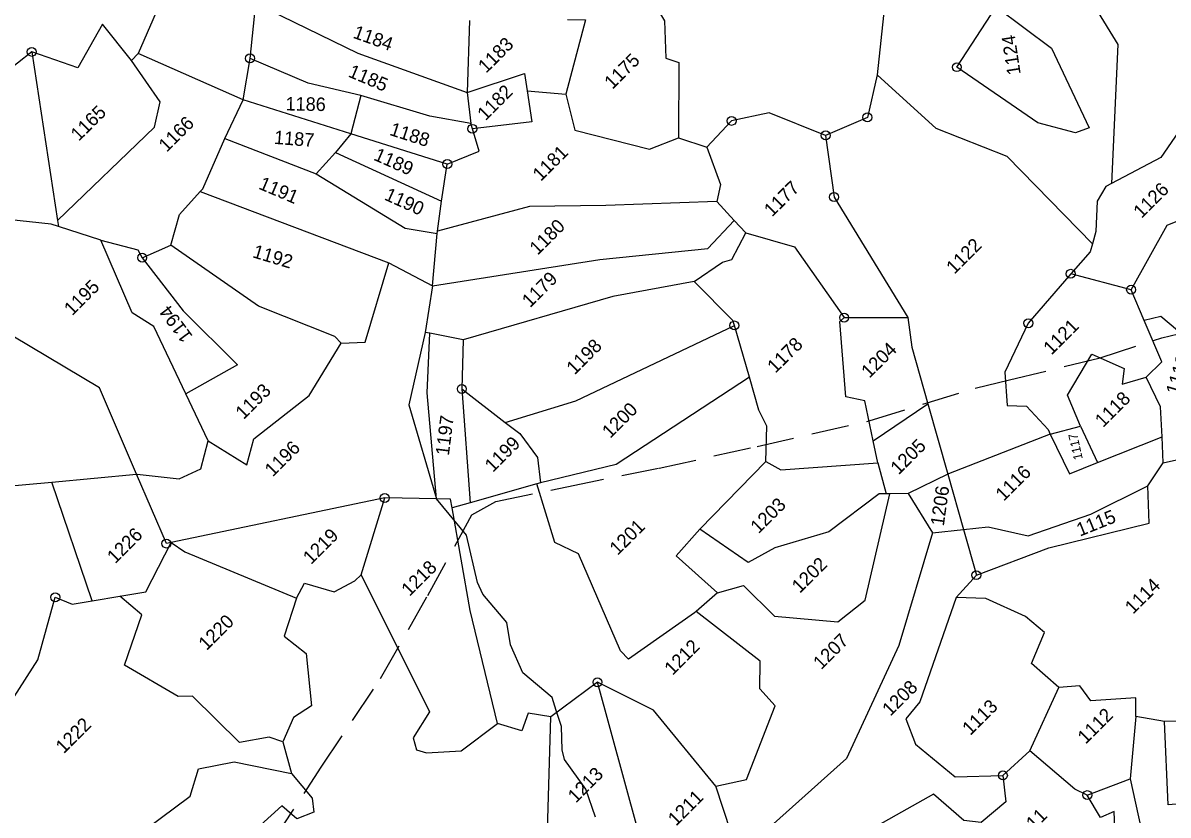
# Model space of a CAD drawing. Header units: metres. Extents: x 302352 to 308863, y 1945987 to 1951649.
# Drawn here: x 304150 to 304775, y 1947762 to 1948194 of the extents above; entities that cross this region are included whole.
import ezdxf

# ---------------------------------------------------------------- set-up
doc = ezdxf.new("R2010")
doc.units = ezdxf.units.M
doc.linetypes.add('DASHED', pattern=[0.75, 0.5, -0.25])
for name, color, linetype in [('LINE_FOOTPATH', 1, 'DASHED'), ('LINE_WATER', 4, 'Continuous'), ('POLY_PARCEL', 6, 'Continuous'), ('SYM_STONE', 1, 'Continuous'), ('TEXT_PARCEL', 7, 'Continuous')]:
    doc.layers.add(name, color=color, linetype=linetype)
doc.styles.add('TEXT_MAP', font='')
doc.styles.get('TEXT_MAP').set_extended_font_data('Kruti Dev 050')

# ---------------------------------------------------------------- blocks, each defined once
blk = doc.blocks.new('STONE')
blk.add_circle((0, 0), 0.8510231522929323)
blk = doc.blocks.new('WEEWWEEWWE')
at = {"layer": 'LINE_FOOTPATH', "ltscale": 10}
blk.add_lwpolyline([(308845.7319678736, 1946967.447817861), (308857.1621724878, 1946969.88154665), (308871.1176550473, 1946972.669276452), (308883.389622105, 1946976.076501588), (308895.1299489014, 1946979.572225366), (308898.6402737283, 1946978.552817812), (308906.7423795867, 1946973.291264614), (308917.216587127, 1946966.368170165), (308928.5225745633, 1946959.198921754), (308941.5168961109, 1946951.087442924), (308954.615677423, 1946944.183499527), (308958.6359224148, 1946941.768107845), (308969.275267338, 1946935.313373006), (308976.9811887969, 1946931.414235215), (308979.9232091643, 1946929.614230852)], dxfattribs=at)
at = {"layer": 'LINE_WATER'}
blk.add_lwpolyline([(308878.4031534809, 1946939.364458869), (308880.1002178432, 1946942.901881167), (308880.8934127372, 1946947.710562415), (308881.5759299287, 1946948.834430446), (308883.6972603817, 1946951.100590575), (308884.7118075524, 1946953.14566191), (308885.541895014, 1946954.711707528), (308885.0807394842, 1946959.815172223), (308886.5379974652, 1946963.628953902), (308888.2903991146, 1946966.079354692), (308888.6962204856, 1946971.017002792), (308889.3049494138, 1946972.619896541), (308892.6990781383, 1946978.147114756), (308893.279073165, 1946984.411194222)], dxfattribs=at)
at = {"layer": 'POLY_PARCEL'}
for points in [[(308897.0532487724, 1947064.703725701), (308892.2203652793, 1947065.251619726), (308889.1638944146, 1947062.251252515), (308883.4212397844, 1947065.60719346)], [(308897.0532487724, 1947064.703725701), (308883.6541250029, 1947046.336580351)], [(308905.6740598334, 1947054.528557737), (308906.3532792198, 1947060.685838915), (308899.9268513678, 1947058.859528226), (308897.0532487724, 1947064.703725701)], [(308929.0136214254, 1947063.305083847), (308906.9541180698, 1947054.554647773)], [(308883.6541250029, 1947046.336580351), (308901.5840459359, 1947046.020964), (308904.5098989475, 1947047.899456397), (308905.6740598334, 1947054.528557737)], [(308906.9541180698, 1947054.554647773), (308905.6740598334, 1947054.528557737)], [(308912.5184615409, 1947040.283326185), (308906.9541180698, 1947054.554647773)], [(308883.1637387951, 1947045.664372608), (308882.6871475597, 1947046.590597628), (308877.1527404627, 1947053.386772188)], [(308917.0722220337, 1947043.564065615), (308922.7901794359, 1947048.203939904)], [(308922.7901794359, 1947048.203939904), (308927.7520564509, 1947033.918605183), (308934.3901410892, 1947019.903454908)], [(308883.6541250029, 1947046.336580351), (308883.1637387951, 1947045.664372608)], [(308885.8742751015, 1947040.396616178), (308883.1637387951, 1947045.664372608)], [(308912.5184615409, 1947040.283326185), (308917.0722220337, 1947043.564065615)], [(308924.0477485251, 1947029.61971369), (308920.2290084577, 1947035.771455624), (308917.0722220337, 1947043.564065615)], [(308867.2392564714, 1947014.916562321), (308871.8550877901, 1947026.589171515), (308867.8281057944, 1947042.246179509)], [(308879.4784716078, 1947017.900419026), (308882.7517442864, 1947027.277419593), (308881.9980317357, 1947030.589479286), (308885.8742751015, 1947040.396616178)], [(308885.8742751015, 1947040.396616178), (308888.464213693, 1947036.012537433), (308888.1360987639, 1947034.865609381)], [(308907.1630771612, 1947038.378729035), (308912.5184615409, 1947040.283326185)], [(308919.5235547886, 1947026.952158727), (308912.5184615409, 1947040.283326185)], [(308899.8699073778, 1947035.667326671), (308900.3447891997, 1947035.691442255), (308907.1630771612, 1947038.378729035)], [(308907.1630771612, 1947038.378729035), (308912.4923150462, 1947026.42943863)], [(308892.0113308661, 1947033.369417614), (308895.7208942717, 1947035.456630297), (308899.8699073778, 1947035.667326671)], [(308899.8699073778, 1947035.667326671), (308910.9671104982, 1947011.174164225)], [(308888.1360987639, 1947034.865609381), (308887.028710878, 1947025.976915347), (308887.1027489481, 1947015.774295118), (308879.4784716078, 1947017.900419026)], [(308888.1360987639, 1947034.865609381), (308892.0113308661, 1947033.369417614)], [(308898.935583523, 1947008.080918515), (308898.9653651139, 1947009.300375034), (308894.5577780667, 1947019.353436267), (308892.0113308661, 1947033.369417614)], [(308924.0477485251, 1947029.61971369), (308919.5235547886, 1947026.952158727)], [(308931.8138213925, 1947016.64684443), (308928.6272533775, 1947021.197491909), (308924.0477485251, 1947029.61971369)], [(308851.181913792, 1947028.223719831), (308858.497950116, 1947022.160721136)], [(308916.2897649946, 1947026.626037291), (308912.4923150462, 1947026.42943863)], [(308919.5235547886, 1947026.952158727), (308916.2897649946, 1947026.626037291)], [(308916.2897649946, 1947026.626037291), (308921.7662350225, 1947012.05376344)], [(308925.7892878256, 1947015.028043885), (308919.5235547886, 1947026.952158727)], [(308941.3713859952, 1947026.501891773), (308934.3901410892, 1947019.903454908)], [(308912.4923150462, 1947026.42943863), (308915.7839045965, 1947012.91473626), (308918.2917804777, 1947009.418656732)], [(308851.1527740387, 1947007.128859081), (308858.497950116, 1947022.160721136)], [(308858.497950116, 1947022.160721136), (308867.2392564714, 1947014.916562321)], [(308934.3901410892, 1947019.903454908), (308931.8138213925, 1947016.64684443)], [(308934.3901410892, 1947019.903454908), (308941.6002310036, 1947016.340620933), (308940.2194148262, 1947014.448444137)], [(308877.1742597707, 1947011.362327227), (308879.4784716078, 1947017.900419026)], [(308950.7584911351, 1947017.385215941), (308952.4143583278, 1947015.653519596), (308943.5955615774, 1947010.48129176)], [(308925.7892878256, 1947015.028043885), (308930.0269619558, 1947013.256166751), (308931.4706725508, 1947015.995698014)], [(308931.4706725508, 1947015.995698014), (308931.8138213925, 1947016.64684443)], [(308940.2194148262, 1947014.448444137), (308937.758481086, 1947011.076147522), (308931.4706725508, 1947015.995698014)], [(308864.0885125098, 1947005.221411081), (308863.5452713996, 1947005.57513688), (308867.2392564714, 1947014.916562321)], [(308867.2392564714, 1947014.916562321), (308867.3100450695, 1947014.857897881), (308870.8430691714, 1947010.502051355), (308873.8363871318, 1947009.383694331), (308877.1742597707, 1947011.362327227)], [(308921.7662350225, 1947012.05376344), (308925.7892878256, 1947015.028043885)], [(308940.2194148262, 1947014.448444137), (308943.5955615774, 1947010.48129176)], [(308877.1742597707, 1947011.362327227), (308878.5653682601, 1947005.463553489), (308881.6625947769, 1947007.248120775), (308890.9840526436, 1947006.147637697), (308898.935583523, 1947008.080918515)], [(308918.5553400375, 1947009.6185464), (308921.7662350225, 1947012.05376344)], [(308960.8143420856, 1947012.136546522), (308959.7591490417, 1947008.136267742), (308956.3782119183, 1947004.480099311), (308957.2180663722, 1947002.845576764), (308950.11163098, 1946995.748306454)], [(308815.7631589745, 1947009.755456566), (308820.6995011508, 1947002.30657738), (308840.4601566073, 1947006.647444878), (308847.9880219219, 1947010.943561603), (308848.9514108703, 1947008.68362549), (308851.1527740387, 1947007.128859081)], [(308898.935583523, 1947008.080918515), (308901.2882833641, 1947005.909695719), (308910.9671104982, 1947011.174164225)], [(308910.9671104982, 1947011.174164225), (308912.932659481, 1947004.928179542)], [(308943.5955615774, 1947010.48129176), (308941.034393874, 1947006.257816341), (308946.3056339609, 1946997.424209993), (308950.11163098, 1946995.748306454)], [(308912.932659481, 1947004.928179542), (308918.2917804777, 1947009.418656732)], [(308918.2917804777, 1947009.418656732), (308918.5553400375, 1947009.6185464)], [(308947.7428224162, 1946986.156239334), (308936.8650530051, 1946996.204755108), (308929.5687105781, 1947003.253795806), (308918.5553400375, 1947009.6185464)], [(308851.1527740387, 1947007.128859081), (308854.2088183403, 1947004.970453283)], [(308854.2088183403, 1947004.970453283), (308857.0617921844, 1947002.955470947), (308864.0885125098, 1947005.221411081)], [(308864.0885125098, 1947005.221411081), (308864.4921581186, 1947003.045376886), (308870.74400746, 1946988.171203389)], [(308888.4798348562, 1946989.339255231), (308864.0885125098, 1947005.221411081)], [(308855.91675649, 1946975.851902409), (308855.0513317502, 1946977.6181164), (308851.7401323289, 1946979.872853802), (308851.6648792852, 1946988.666332452), (308850.2726734148, 1946989.981596345), (308848.1655521669, 1946998.023497496), (308854.5245604441, 1947001.142551965), (308854.2088183403, 1947004.970453283)], [(308912.932659481, 1947004.928179542), (308907.8698872562, 1947001.180588078)], [(308912.932659481, 1947004.928179542), (308931.2364502005, 1946991.654110901), (308942.493672184, 1946982.552817579), (308947.6259437385, 1946982.706239069)], [(308907.8698872562, 1947001.180588078), (308899.5312055184, 1946995.886374577), (308893.279073165, 1946984.411194222)], [(308893.279073165, 1946984.411194222), (308902.3725638269, 1946995.289221178), (308908.2181567947, 1947000.669985064)], [(308908.2181567947, 1947000.669985064), (308907.8698872562, 1947001.180588078)], [(308910.7768967143, 1946996.918579406), (308908.2181567947, 1947000.669985064)], [(308910.7768967143, 1946996.918579406), (308906.0119338499, 1946992.397676924)], [(308938.0954110619, 1946980.69348835), (308929.0028734484, 1946986.925004895), (308910.7768967143, 1946996.918579406)], [(308990.6449179224, 1946995.617140582), (308984.1231948739, 1946996.303852764), (308981.9562288059, 1946988.812453987), (308974.8094165576, 1946983.00661969)], [(308950.11163098, 1946995.748306454), (308951.9205430418, 1946992.221178598)], [(308906.0119338499, 1946992.397676924), (308896.0829663667, 1946980.860271847)], [(308906.0119338499, 1946992.397676924), (308906.9705932435, 1946985.161306742)], [(308951.9205430418, 1946992.221178598), (308949.7024763413, 1946987.403638544), (308947.7428224162, 1946986.156239334)], [(308964.2454696663, 1946982.15343267), (308961.0366948151, 1946989.603212329), (308956.7236038982, 1946992.370867343), (308951.9205430418, 1946992.221178598)], [(308870.74400746, 1946988.171203389), (308872.8866175005, 1946988.816633887), (308874.8808640951, 1946985.246632591), (308877.8515463485, 1946984.328009389), (308879.0055978177, 1946984.301185077)], [(308879.0055978177, 1946984.301185077), (308888.4798348562, 1946989.339255231)], [(308893.279073165, 1946984.411194222), (308888.4798348562, 1946989.339255231)], [(308870.74400746, 1946988.171203389), (308865.9632359568, 1946985.735170721), (308866.4147607689, 1946982.052431492), (308862.012370927, 1946976.603481543), (308859.1903277519, 1946977.167166303), (308855.91675649, 1946975.851902409)], [(308947.7428224162, 1946986.156239334), (308947.6259437385, 1946982.706239069)], [(308879.0055978177, 1946984.301185077), (308872.5856086004, 1946964.916414478), (308868.597121961, 1946964.014520826), (308867.806950265, 1946962.548942413), (308868.4466158735, 1946961.308838232), (308871.9459528165, 1946958.264943475), (308877.9278332785, 1946957.423047744)], [(308893.9063160016, 1946982.06784288), (308894.5956803982, 1946983.059246194), (308893.279073165, 1946984.411194222)], [(308906.9705932435, 1946985.161306742), (308907.2925193391, 1946982.731271201), (308906.7266789346, 1946978.77548112), (308904.6122285466, 1946976.128372733)], [(308906.9705932435, 1946985.161306742), (308915.6613330781, 1946980.568184166), (308937.7570340021, 1946972.76362457)], [(308819.4175533192, 1946981.86653876), (308820.6101793018, 1946982.533550135), (308842.0535765216, 1946979.460526901), (308845.4167774695, 1946981.247167784), (308849.4239995919, 1946978.579117377), (308853.7651560724, 1946972.051923187)], [(308947.6259437385, 1946982.706239069), (308947.5490128348, 1946980.435408809)], [(308974.8094165576, 1946983.00661969), (308969.8920776598, 1946979.926822924), (308964.2454696663, 1946982.15343267)], [(308979.2943100124, 1946946.803837763), (308979.4291215513, 1946963.068350845), (308975.357803206, 1946972.411764661), (308974.8094165576, 1946983.00661969)], [(308877.9278332785, 1946957.423047744), (308885.981810204, 1946970.671284905), (308893.9063160016, 1946982.06784288)], [(308896.0829663667, 1946980.860271847), (308893.9063160016, 1946982.06784288)], [(308904.196395569, 1946976.359070261), (308896.0829663667, 1946980.860271847)], [(308937.7570340021, 1946972.76362457), (308938.0954078284, 1946973.381149877), (308938.0954110619, 1946980.69348835)], [(308938.0954110619, 1946980.69348835), (308942.5961573572, 1946979.876227077), (308943.6944245863, 1946979.231020977), (308947.5490128348, 1946980.435408809)], [(308964.2454696663, 1946982.15343267), (308959.2447855419, 1946975.536028837), (308954.8839645988, 1946957.213555061)], [(308947.5490128348, 1946980.435408809), (308950.8438209891, 1946974.54252311), (308948.8626348217, 1946963.186889647)], [(308907.2443270285, 1946949.325279174), (308906.9640769238, 1946949.343938614), (308896.3592597603, 1946951.209436687), (308896.3893884866, 1946952.743960562), (308901.5411648987, 1946965.832530586), (308900.3662002446, 1946969.112195604), (308904.196395569, 1946976.359070261)], [(308904.6122285466, 1946976.128372733), (308904.196395569, 1946976.359070261)], [(308934.3167542824, 1946966.485184501), (308913.4845457003, 1946970.733452413), (308904.6122285466, 1946976.128372733)], [(308855.91675649, 1946975.851902409), (308853.7651560724, 1946972.051923187)], [(308853.7651560724, 1946972.051923187), (308853.3835168059, 1946967.811628411), (308852.214744915, 1946966.310849546), (308849.9964617664, 1946967.287546409), (308849.7817880416, 1946969.931774981), (308844.0571859453, 1946970.169994964), (308843.1269385959, 1946965.143578004), (308816.5010547572, 1946971.157504746)], [(308934.3167542824, 1946966.485184501), (308937.7570340021, 1946972.76362457)], [(309000.7180757084, 1946972.846349425), (309001.7125952173, 1946968.810987795), (309000.4383672921, 1946963.254604449), (308986.7517470575, 1946950.737354016)], [(308927.9310415814, 1946956.949895209), (308931.3550561233, 1946960.175927315), (308932.108768674, 1946962.455655961), (308934.3167542824, 1946966.485184501)], [(308940.0231757272, 1946948.787016991), (308943.005347565, 1946953.379754365), (308941.5840578997, 1946955.530442436), (308948.0875290717, 1946963.229905857), (308948.8626348217, 1946963.186889647)], [(308948.8626348217, 1946963.186889647), (308954.8839645988, 1946957.213555061)], [(308883.5914499966, 1946953.035644016), (308881.8040734107, 1946955.487427837), (308879.5429325252, 1946954.4550984), (308877.9278332785, 1946957.423047744)], [(308915.3332603432, 1946956.734827046), (308910.6094825167, 1946956.474951803), (308911.0312650361, 1946949.073139609)], [(308915.3332603432, 1946956.734827046), (308927.9310415814, 1946956.949895209)], [(308936.2718654904, 1946942.570545798), (308935.5973702421, 1946943.228505513), (308927.2849934754, 1946944.389877135), (308920.6523159158, 1946947.96001959), (308916.7545435413, 1946949.078376614), (308915.3332603432, 1946956.734827046)], [(308927.9310415814, 1946956.949895209), (308928.5555768464, 1946954.75619254), (308938.3969238907, 1946946.282484055)], [(308954.8839645988, 1946957.213555061), (308952.484131869, 1946954.013284799), (308948.6720208424, 1946947.152046019)], [(308872.6014392812, 1946942.603365084), (308883.5914499966, 1946953.035644016)], [(308881.3081637634, 1946934.325119298), (308891.2577915916, 1946951.917286993)], [(308891.2577915916, 1946951.917286993), (308883.5914499966, 1946953.035644016)], [(308892.657539314, 1946930.969586411), (308893.9280871158, 1946944.002755409), (308891.2577915916, 1946951.917286993)], [(308986.7517470575, 1946950.737354016), (308985.9245815905, 1946950.993303925), (308983.7179881063, 1946950.403519634), (308980.7655065547, 1946947.640850168), (308979.2943100124, 1946946.803837763)], [(309003.7327112099, 1946950.403519634), (308993.8496638146, 1946948.541044787), (308986.7517470575, 1946950.737354016)], [(308892.657539314, 1946930.969586411), (308896.2177462602, 1946928.727355475), (308905.855002751, 1946932.976502941), (308906.0069401901, 1946936.033289167), (308908.6333105903, 1946938.613130252), (308907.2443270285, 1946949.325279174)], [(308911.0312650361, 1946949.073139609), (308907.2443270285, 1946949.325279174)], [(308911.0312650361, 1946949.073139609), (308914.1682218143, 1946947.349900975), (308914.2333383065, 1946941.518159889), (308919.6597210008, 1946935.014359888), (308924.2829982053, 1946934.515734545), (308936.6144537107, 1946942.236356271)], [(308938.3969238907, 1946946.282484055), (308940.0231757272, 1946948.787016991)], [(308940.0231757272, 1946948.787016991), (308948.6720208424, 1946947.152046019)], [(308948.6720208424, 1946947.152046019), (308943.9530852008, 1946938.6586564)], [(308938.3969238907, 1946946.282484055), (308936.2718654904, 1946942.570545798)], [(308974.402777845, 1946946.024396461), (308965.7458464, 1946945.336175764), (308958.9193624925, 1946942.927406542), (308956.0121864352, 1946939.529320872), (308957.7780340125, 1946937.679728552), (308957.6057631404, 1946933.42136701), (308957.3867076578, 1946932.778440332)], [(308979.2943100124, 1946946.803837763), (308978.3102847576, 1946946.243993228), (308974.402777845, 1946946.024396461)], [(308978.6235694222, 1946938.841098564), (308974.402777845, 1946946.024396461)], [(308936.6144537107, 1946942.236356271), (308936.2718654904, 1946942.570545798)], [(308938.3753399117, 1946940.518638931), (308936.6144537107, 1946942.236356271)], [(308978.6235694222, 1946938.841098564), (308988.1071587733, 1946941.562109685), (308995.7141446649, 1946938.342701807), (308995.681135782, 1946937.534178681)], [(308938.3753399117, 1946940.518638931), (308936.9756600939, 1946934.539728865)], [(308943.9530852008, 1946938.6586564), (308938.3753399117, 1946940.518638931)], [(308943.9530852008, 1946938.6586564), (308940.2175441171, 1946931.935232248)], [(308957.3867076578, 1946932.778440332), (308944.046021687, 1946938.62766534), (308943.9530852008, 1946938.6586564)], [(308976.9719420206, 1946934.699030489), (308978.6235694222, 1946938.841098564)], [(308961.0082551408, 1946930.711500428), (308962.6879640485, 1946934.883835993), (308968.8468773084, 1946936.432330953), (308970.5265829826, 1946932.044927225), (308968.8684160178, 1946930.754515027), (308971.8401467656, 1946929.163002247)], [(308936.9756600939, 1946934.539728865), (308923.2194298751, 1946927.036364061), (308907.656563207, 1946921.291342176), (308888.3506026001, 1946922.32382114)], [(308936.9756600939, 1946934.539728865), (308940.2175441171, 1946931.935232248)], [(308971.8401467656, 1946929.163002247), (308974.7473292899, 1946929.119989258), (308976.9719420206, 1946934.699030489)], [(308982.614415965, 1946911.518432407), (308982.4599368509, 1946915.214472924), (308980.2938804557, 1946918.305103971), (308978.9014136192, 1946933.500711986), (308976.9719420206, 1946934.699030489)], [(308940.2175441171, 1946931.935232248), (308937.1477886896, 1946926.410124287)], [(308940.2175441171, 1946931.935232248), (308942.8115541514, 1946929.851230998), (308945.7402721515, 1946925.248759107), (308953.7080974732, 1946921.42053389), (308961.7619159546, 1946918.753673854)], [(308957.3867076578, 1946932.778440332), (308955.495373819, 1946927.22738556), (308959.1743298963, 1946925.663071553)], [(308957.3867076578, 1946932.778440332), (308961.0082551408, 1946930.711500428)], [(308888.3506026001, 1946922.32382114), (308892.657539314, 1946930.969586411)], [(308961.0082551408, 1946930.711500428), (308959.1743298963, 1946925.663071553)], [(308967.7113791226, 1946922.033067443), (308970.3973216245, 1946924.990668292), (308971.8401467656, 1946929.163002247)], [(308933.1426849266, 1946926.195059345), (308919.8988749838, 1946919.742995134), (308916.9701602171, 1946919.484912372), (308915.5058028339, 1946916.172852679), (308916.1733767149, 1946909.333666741), (308920.8248681072, 1946904.989276001)], [(308933.1426849266, 1946926.195059345), (308937.1477886896, 1946926.410124287)], [(308934.3916907855, 1946908.043252933), (308934.0686715828, 1946912.860794597), (308938.2248631997, 1946914.581344731), (308937.9233794729, 1946917.893404424), (308935.8775868781, 1946923.313137589), (308933.1426849266, 1946926.195059345)], [(308937.1477886896, 1946926.410124287), (308946.5799746282, 1946922.194775733), (308958.3809723642, 1946915.054490824), (308961.7619159546, 1946918.753673854)], [(308959.1743298963, 1946925.663071553), (308967.7113791226, 1946922.033067443)], [(308965.3582078358, 1946919.441894552), (308967.5979587555, 1946918.065459599), (308974.532120042, 1946923.657249548), (308976.0610870862, 1946913.549015295)], [(308965.3582078358, 1946919.441894552), (308967.7113791226, 1946922.033067443)], [(308961.7619159546, 1946918.753673854), (308965.3582078358, 1946919.441894552)], [(308914.3214034023, 1946902.58050678), (308912.8785814948, 1946904.387084501), (308912.5124945741, 1946909.720790078), (308889.0181764811, 1946916.258881877)], [(308925.7132367989, 1946904.774207839), (308934.3916907855, 1946908.043252933)], [(308938.9139628559, 1946898.064059255), (308940.7013426754, 1946899.827623988), (308936.1575318957, 1946903.741876792), (308936.5236220498, 1946906.236675211), (308934.3916907855, 1946908.043252933)], [(308920.8248681072, 1946904.989276001), (308918.6283368826, 1946902.236396431), (308914.3214034023, 1946902.58050678)], [(308920.8248681072, 1946904.989276001), (308925.7132367989, 1946904.774207839)], [(308926.9555554847, 1946895.183321337), (308926.3320607702, 1946896.932931266), (308925.7132367989, 1946904.774207839)], [(308938.9139628559, 1946898.064059255), (308932.5373261821, 1946892.692352497)], [(308941.1966359837, 1946894.881040138), (308938.9139628559, 1946898.064059255)], [(308921.9269502058, 1946884.528102145), (308927.935334234, 1946891.120665808), (308926.0945380804, 1946891.832371651), (308926.9555554847, 1946895.183321337)], [(308926.9555554847, 1946895.183321337), (308932.5373261821, 1946892.692352497)], [(308939.3231174946, 1946881.933900337), (308933.6810362522, 1946886.665412804), (308941.1966359837, 1946894.881040138)], [(308945.4525841187, 1946890.764817717), (308941.1966359837, 1946894.881040138)], [(308932.5373261821, 1946892.692352497), (308925.1810037041, 1946881.121612888)]]:
    blk.add_lwpolyline(points, dxfattribs=at)
blk.add_lwpolyline([(308983.0653372204, 1946976.260882349), (308992.4511217329, 1946978.247521971), (308993.7875098647, 1946969.152437705), (308989.8715857792, 1946958.101756622), (308988.1000949712, 1946958.877788076), (308985.4894789143, 1946963.409810418)], close=True, dxfattribs=at)
at = {"layer": 'SYM_STONE', "xscale": 0.7, "yscale": 0.7, "zscale": 0.7}
for p in [(308897.0532487724, 1947064.703725701), (308917.0722220337, 1947043.564065615), (308888.1360987639, 1947034.865609381), (308931.4706725508, 1947015.995698014), (308925.7892878256, 1947015.028043885), (308847.9880219219, 1947010.943561603), (308863.5452713996, 1947005.57513688), (308906.0119338499, 1946992.397676924), (308956.7236038982, 1946992.370867343), (308888.4798348562, 1946989.339255231), (308964.2454696663, 1946982.15343267), (308969.8920776598, 1946979.926822924), (308959.2447855419, 1946975.536028837), (308983.0653372204, 1946976.260882349), (308937.7570340021, 1946972.76362457), (308948.8626348217, 1946963.186889647), (308891.2577915916, 1946951.917286993), (308965.7458464, 1946945.336175764), (308974.402777845, 1946946.024396461), (308978.6235694222, 1946938.841098564), (308937.1477886896, 1946926.410124287), (308920.8248681072, 1946904.989276001), (308926.9555554847, 1946895.183321337)]:
    blk.add_blockref('STONE', p, dxfattribs=at)
at = {"layer": 'TEXT_PARCEL', "style": 'TEXT_MAP'}
for s, p in [('1165', (308893.0357488951, 1947051.77699923)), ('1166', (308900.3177071272, 1947042.470523173)), ('1195', (308875.9977478636, 1947035.905784639)), ('1183', (308937.9426744962, 1947019.897757232)), ('1182', (308933.4086152005, 1947015.475992705)), ('1193', (308882.4490246901, 1947009.975343201)), ('1226', (308856.755507899, 1947008.428601206)), ('1175', (308948.3726732751, 1947006.502039678)), ('1181', (308932.9397365079, 1947004.546430361)), ('1196', (308879.8263570488, 1947001.817432886)), ('1180', (308925.7069037591, 1946997.861171045)), ('1222', (308834.0372280013, 1946995.304298066)), ('1179', (308920.0476360313, 1946993.604955218)), ('1220', (308857.2311051936, 1946991.621868309)), ('1219', (308875.2025189834, 1946989.93408829)), ('1198', (308917.9377519385, 1946983.073634443)), ('1199', (308901.041548307, 1946981.539287567)), ('1177', (308951.4619139317, 1946979.423868219)), ('1218', (308881.5001957195, 1946977.659323579)), ('1200', (308915.3265186496, 1946973.714125193)), ('1178', (308937.0702272012, 1946964.332236772)), ('1201', (308905.0361826369, 1946961.957613056)), ('1122', (308963.3038035991, 1946956.870864191)), ('1204', (308945.4857136462, 1946955.022081477)), ('1203', (308920.3963663131, 1946950.756890643)), ('1212', (308898.9337059494, 1946945.454836004)), ('1126', (308986.2408539974, 1946944.542635555)), ('1213', (308877.8006192622, 1946942.472236053)), ('1205', (308939.1717991102, 1946943.153056019)), ('1202', (308918.7067462675, 1946941.243946534)), ('1121', (308964.8914638965, 1946940.105316793)), ('1207', (308913.5365296945, 1946932.006895499)), ('1211', (308885.1095422285, 1946930.878551837)), ('1116', (308946.6207215615, 1946930.774325068)), ('1118', (308962.9509295156, 1946928.395430073)), ('1208', (308915.6869563618, 1946921.113041089)), ('1113', (308921.45272138, 1946911.77303832)), ('1114', (308948.2161169554, 1946907.921494042)), ('1112', (308931.5456949464, 1946900.105124771)), ('1111', (308915.8959119268, 1946896.819984064))]:
    blk.add_text(s, height=1.8, dxfattribs=at).set_placement(p)
for s, height, rotation, p in [('1186', 1.8, 314.2115080032128, (308915.5339640076, 1947035.309993226)), ('1184', 1.8, 295.495977223961, (308928.6816222011, 1947035.925149201)), ('1187', 1.8, 310.6428009411181, (308911.2783879062, 1947033.260793637)), ('1185', 1.8, 292.3355273937393, (308924.5778863048, 1947032.716558638)), ('1191', 1.8, 292.0654388775516, (308905.5745486185, 1947030.53421314)), ('1194', 1.8, 81.85792435850264, (308885.5940261086, 1947022.640151946)), ('1192', 1.8, 298.3358048804113, (308898.5516866253, 1947024.613029975)), ('1188', 1.8, 297.3839835033926, (308923.0009915752, 1947023.296467506)), ('1189', 1.8, 291.2781560766492, (308919.1623165337, 1947022.453850279)), ('1190', 1.8, 290.8000715462784, (308916.4360595959, 1947017.693919695)), ('1197', 1.8, 37.95819830248335, (308898.4692964062, 1946987.265396089)), ('1124', 1.8, 53.86174221569287, (308988.4758006653, 1946969.605923631)), ('1206', 1.8, 37.10740513964728, (308938.6333983604, 1946934.06361997)), ('1117', 1.2, 57.73816194527591, (308958.1526071289, 1946927.399301529)), ('1119', 1.8, 28.5752793340872, (308973.1312339355, 1946924.365544045)), ('1115', 1.8, 337.0344810843515, (308950.5456177167, 1946920.311429806))]:
    blk.add_text(s, height=height, rotation=rotation, dxfattribs=at).set_placement(p)
blk = doc.blocks.new('fffgfhggfsdsf')
at = {"xscale": 4.089385853194386, "yscale": 4.089385853194386, "zscale": 4.089385853194386, "rotation": 44.8498280447801}
blk.add_blockref('WEEWWEEWWE', (5024019.809142052, -4587627.436308661), dxfattribs=at)

msp = doc.modelspace()

# ---------------------------------------------------------------- block references
msp.add_blockref('fffgfhggfsdsf', (0, 0))

doc.saveas('drawing.dxf')
